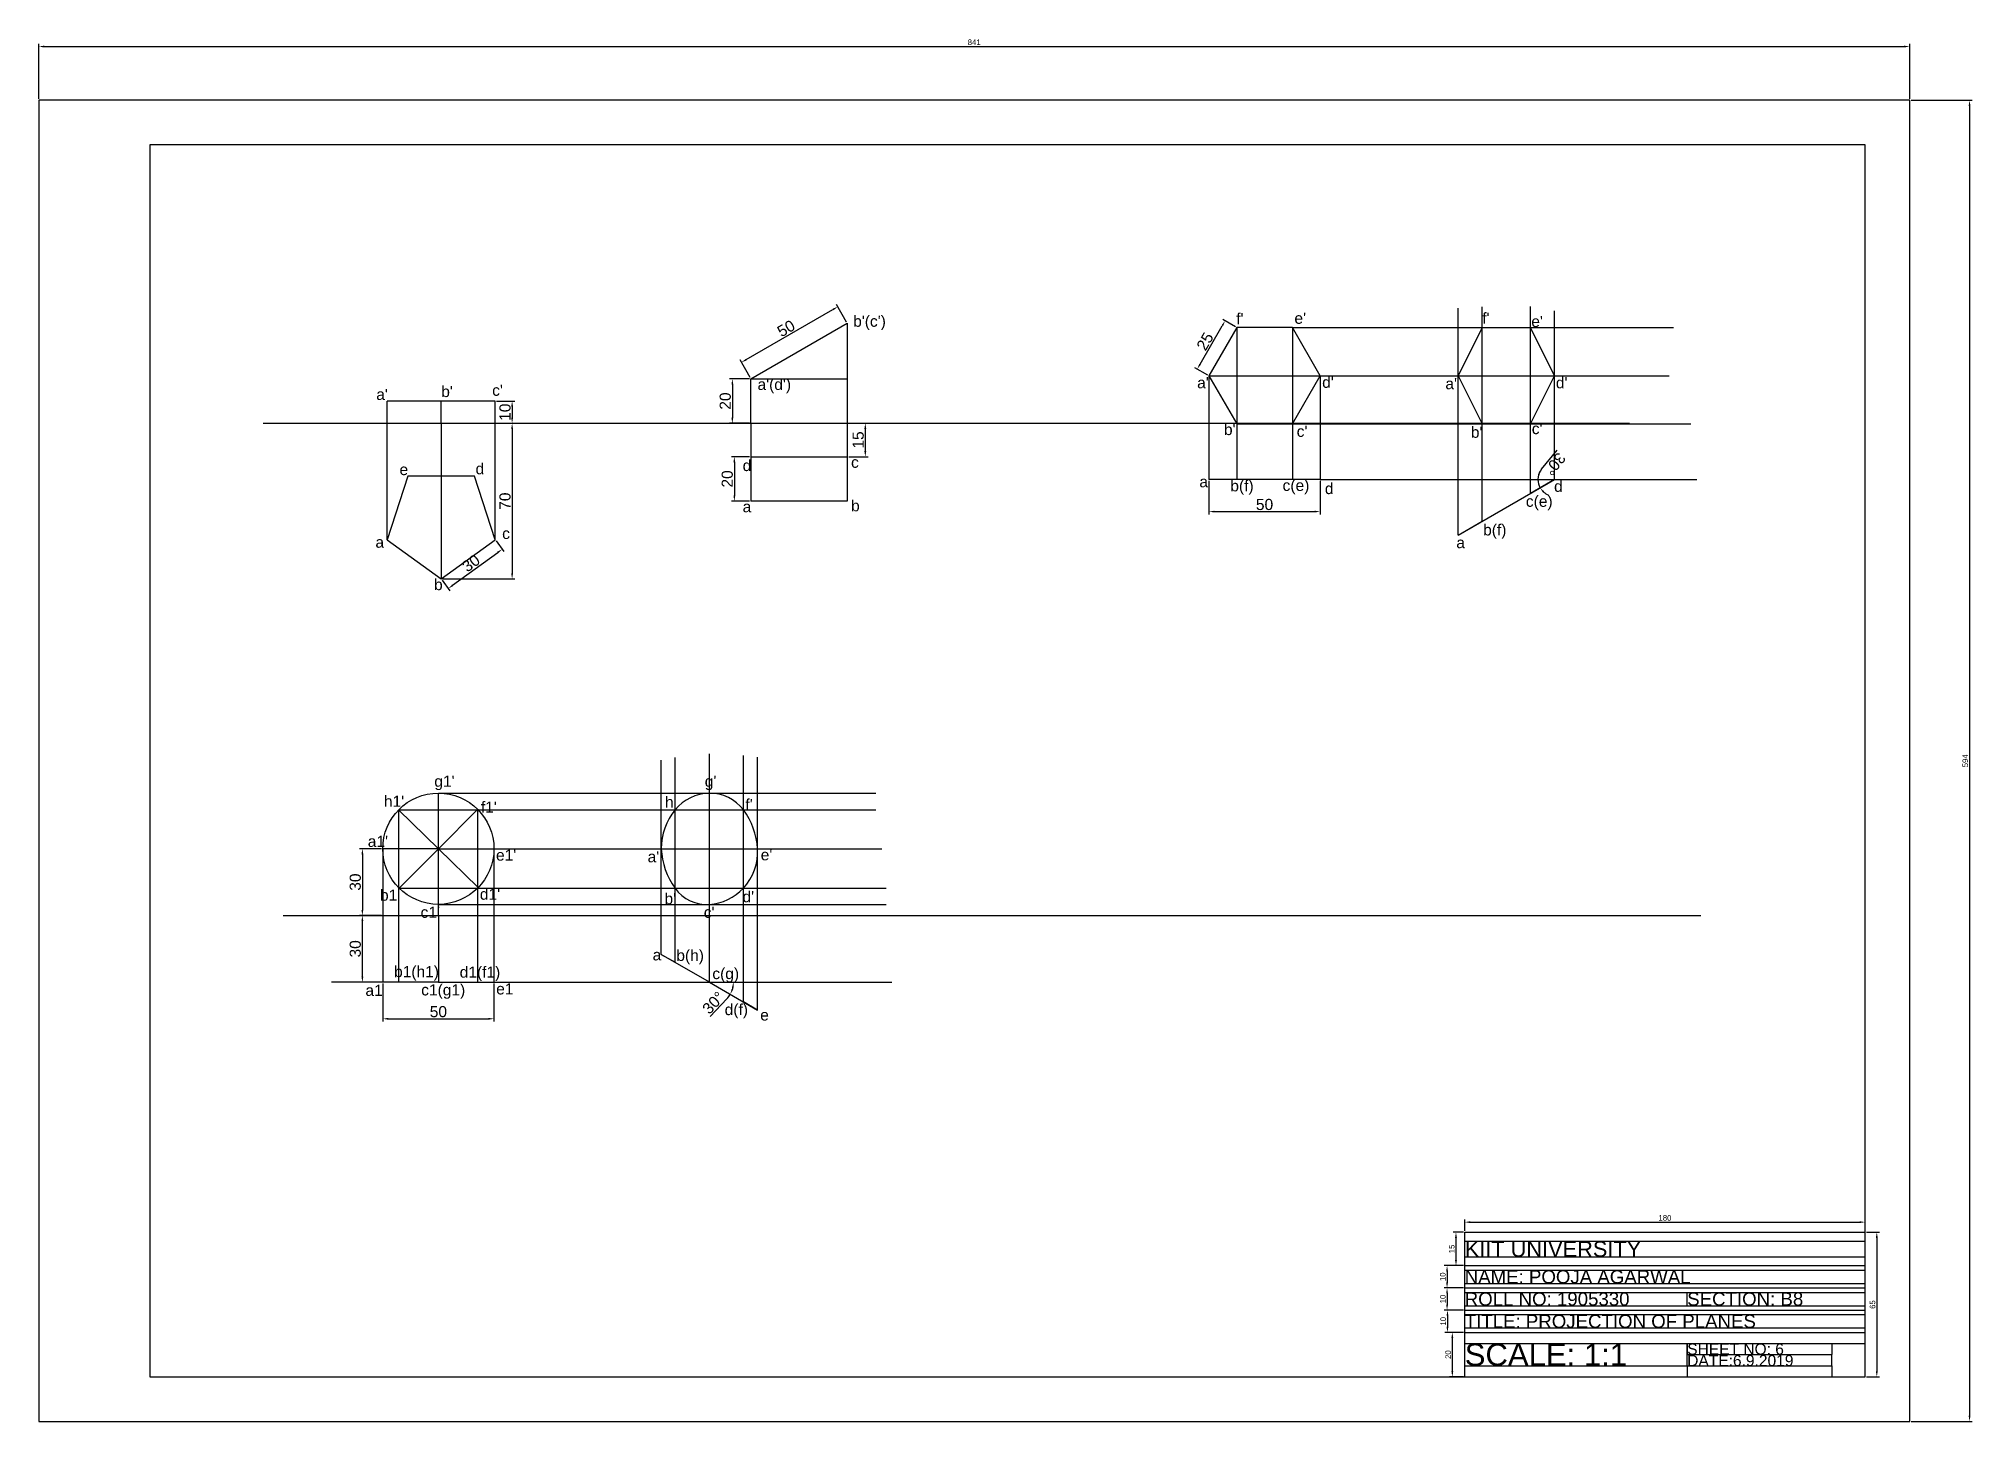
# Model space of a CAD drawing. Header units: millimetres. Extents: x 1574 to 2443, y 1387 to 2008.
import ezdxf

# ---------------------------------------------------------------- set-up
doc = ezdxf.new("R2010")
doc.units = ezdxf.units.MM
doc.styles.get("Standard").update_dxf_attribs({"font": 'arial.ttf', "height": 5})
doc.dimstyles.new('ISO-25', dxfattribs={"dimtxt": 2.5, "dimasz": 2.5, "dimexe": 1.25, "dimexo": 0.625, "dimtad": 1, "dimtxsty": 'Standard', "dimcen": 2.5, "dimadec": 0, "dimazin": 0, "dimtfac": 1, "dimtmove": 0, "dimatfit": 3, "dimfxl": 1, "dimarcsym": 0})

# ---------------------------------------------------------------- blocks, each defined once
blk = doc.blocks.new('*D1')
at = {"color": 0, "lineweight": -2, "transparency": 16777216}
for p, q in [((1573.75, 1981.27), (1573.75, 2006.07)), ((1576.25, 2004.82), (2412.25, 2004.82)), ((2414.75, 1981.27), (2414.75, 2006.07))]:
    blk.add_line(p, q, dxfattribs=at)
at = {"color": 0, "transparency": 16777216}
for points in [[(1576.25, 2005.23), (1576.25, 2004.4), (1573.75, 2004.82)], [(2412.25, 2005.23), (2412.25, 2004.4), (2414.75, 2004.82)]]:
    blk.add_solid(points, dxfattribs=at)
at = {"layer": 'Defpoints', "color": 0, "transparency": 16777216}
for p in [(2414.75, 2004.82), (1573.75, 1980.65), (2414.75, 1980.65)]:
    blk.add_point(p, dxfattribs=at)
at = {"color": 0, "transparency": 16777216, "insert": (1994.25, 2006.72), "char_height": 2.5, "attachment_point": 5}
blk.add_mtext('841', dxfattribs=at)
blk = doc.blocks.new('*D2')
at = {"color": 0, "lineweight": -2, "transparency": 16777216}
for p, q in [((2415.37, 1980.65), (2442.9, 1980.65)), ((2441.65, 1978.15), (2441.65, 1389.15)), ((2415.37, 1386.65), (2442.9, 1386.65))]:
    blk.add_line(p, q, dxfattribs=at)
at = {"color": 0, "transparency": 16777216}
for points in [[(2441.24, 1978.15), (2442.07, 1978.15), (2441.65, 1980.65)], [(2441.24, 1389.15), (2442.07, 1389.15), (2441.65, 1386.65)]]:
    blk.add_solid(points, dxfattribs=at)
at = {"layer": 'Defpoints', "color": 0, "transparency": 16777216}
for p in [(2414.75, 1980.65), (2414.75, 1386.65), (2441.65, 1386.65)]:
    blk.add_point(p, dxfattribs=at)
at = {"color": 0, "transparency": 16777216, "insert": (2439.75, 1683.65), "char_height": 2.5, "attachment_point": 5, "rotation": 90}
blk.add_mtext('594', dxfattribs=at)
blk = doc.blocks.new('*D3')
at = {"color": 0, "lineweight": -2, "transparency": 16777216}
for p, q in [((2214.75, 1472.27), (2214.75, 1477.46)), ((2217.25, 1476.21), (2392.25, 1476.21)), ((2394.75, 1472.27), (2394.75, 1477.46))]:
    blk.add_line(p, q, dxfattribs=at)
at = {"color": 0, "transparency": 16777216}
for points in [[(2217.25, 1476.62), (2217.25, 1475.79), (2214.75, 1476.21)], [(2392.25, 1476.62), (2392.25, 1475.79), (2394.75, 1476.21)]]:
    blk.add_solid(points, dxfattribs=at)
at = {"layer": 'Defpoints', "color": 0, "transparency": 16777216}
for p in [(2214.75, 1471.65), (2394.75, 1476.21), (2394.75, 1471.65)]:
    blk.add_point(p, dxfattribs=at)
at = {"color": 0, "transparency": 16777216, "insert": (2304.75, 1478.11), "char_height": 2.5, "attachment_point": 5}
blk.add_mtext('180', dxfattribs=at)
blk = doc.blocks.new('*D4')
at = {"color": 0, "lineweight": -2, "transparency": 16777216}
for p, q in [((2395.37, 1471.65), (2401.22, 1471.65)), ((2399.97, 1469.15), (2399.97, 1409.15)), ((2395.37, 1406.65), (2401.22, 1406.65))]:
    blk.add_line(p, q, dxfattribs=at)
at = {"color": 0, "transparency": 16777216}
for points in [[(2399.55, 1469.15), (2400.39, 1469.15), (2399.97, 1471.65)], [(2399.55, 1409.15), (2400.39, 1409.15), (2399.97, 1406.65)]]:
    blk.add_solid(points, dxfattribs=at)
at = {"layer": 'Defpoints', "color": 0, "transparency": 16777216}
for p in [(2394.75, 1471.65), (2394.75, 1406.65), (2399.97, 1406.65)]:
    blk.add_point(p, dxfattribs=at)
at = {"color": 0, "transparency": 16777216, "insert": (2398.07, 1439.15), "char_height": 2.5, "attachment_point": 5, "rotation": 90}
blk.add_mtext('65', dxfattribs=at)
blk = doc.blocks.new('*D5')
at = {"color": 0, "lineweight": -2, "transparency": 16777216}
for p, q in [((2214.12, 1471.65), (2209.56, 1471.65)), ((2210.81, 1469.15), (2210.81, 1459.15)), ((2214.12, 1456.65), (2209.56, 1456.65))]:
    blk.add_line(p, q, dxfattribs=at)
at = {"color": 0, "transparency": 16777216}
for points in [[(2210.39, 1469.15), (2211.23, 1469.15), (2210.81, 1471.65)], [(2210.39, 1459.15), (2211.23, 1459.15), (2210.81, 1456.65)]]:
    blk.add_solid(points, dxfattribs=at)
at = {"layer": 'Defpoints', "color": 0, "transparency": 16777216}
for p in [(2214.75, 1471.65), (2210.81, 1456.65), (2214.75, 1456.65)]:
    blk.add_point(p, dxfattribs=at)
at = {"color": 0, "transparency": 16777216, "insert": (2208.91, 1464.15), "char_height": 2.5, "attachment_point": 5, "rotation": 90}
blk.add_mtext('15', dxfattribs=at)
blk = doc.blocks.new('*D6')
at = {"color": 0, "lineweight": -2, "transparency": 16777216}
for p, q in [((2214.12, 1456.65), (2205.55, 1456.65)), ((2206.8, 1454.15), (2206.8, 1449.15)), ((2214.12, 1446.65), (2205.55, 1446.65))]:
    blk.add_line(p, q, dxfattribs=at)
at = {"color": 0, "transparency": 16777216}
for points in [[(2206.39, 1454.15), (2207.22, 1454.15), (2206.8, 1456.65)], [(2206.39, 1449.15), (2207.22, 1449.15), (2206.8, 1446.65)]]:
    blk.add_solid(points, dxfattribs=at)
at = {"layer": 'Defpoints', "color": 0, "transparency": 16777216}
for p in [(2214.75, 1456.65), (2206.8, 1446.65), (2214.75, 1446.65)]:
    blk.add_point(p, dxfattribs=at)
at = {"color": 0, "transparency": 16777216, "insert": (2204.9, 1451.65), "char_height": 2.5, "attachment_point": 5, "rotation": 90}
blk.add_mtext('10', dxfattribs=at)
blk = doc.blocks.new('*D7')
at = {"color": 0, "lineweight": -2, "transparency": 16777216}
for p, q in [((2214.12, 1446.65), (2205.55, 1446.65)), ((2206.8, 1444.15), (2206.8, 1439.15)), ((2214.12, 1436.65), (2205.55, 1436.65))]:
    blk.add_line(p, q, dxfattribs=at)
at = {"color": 0, "transparency": 16777216}
for points in [[(2206.39, 1444.15), (2207.22, 1444.15), (2206.8, 1446.65)], [(2206.39, 1439.15), (2207.22, 1439.15), (2206.8, 1436.65)]]:
    blk.add_solid(points, dxfattribs=at)
at = {"layer": 'Defpoints', "color": 0, "transparency": 16777216}
for p in [(2214.75, 1446.65), (2206.8, 1436.65), (2214.75, 1436.65)]:
    blk.add_point(p, dxfattribs=at)
at = {"color": 0, "transparency": 16777216, "insert": (2204.9, 1441.65), "char_height": 2.5, "attachment_point": 5, "rotation": 90}
blk.add_mtext('10', dxfattribs=at)
blk = doc.blocks.new('*D8')
at = {"color": 0, "lineweight": -2, "transparency": 16777216}
for p, q in [((2214.12, 1436.65), (2205.73, 1436.65)), ((2206.98, 1434.15), (2206.98, 1429.15)), ((2214.12, 1426.65), (2205.73, 1426.65))]:
    blk.add_line(p, q, dxfattribs=at)
at = {"color": 0, "transparency": 16777216}
for points in [[(2206.57, 1434.15), (2207.4, 1434.15), (2206.98, 1436.65)], [(2206.57, 1429.15), (2207.4, 1429.15), (2206.98, 1426.65)]]:
    blk.add_solid(points, dxfattribs=at)
at = {"layer": 'Defpoints', "color": 0, "transparency": 16777216}
for p in [(2214.75, 1436.65), (2206.98, 1426.65), (2214.75, 1426.65)]:
    blk.add_point(p, dxfattribs=at)
at = {"color": 0, "transparency": 16777216, "insert": (2205.08, 1431.65), "char_height": 2.5, "attachment_point": 5, "rotation": 90}
blk.add_mtext('10', dxfattribs=at)
blk = doc.blocks.new('*D9')
at = {"color": 0, "lineweight": -2, "transparency": 16777216}
for p, q in [((2214.12, 1426.65), (2207.92, 1426.65)), ((2209.17, 1424.15), (2209.17, 1409.15)), ((2214.12, 1406.65), (2207.92, 1406.65))]:
    blk.add_line(p, q, dxfattribs=at)
at = {"color": 0, "transparency": 16777216}
for points in [[(2208.75, 1424.15), (2209.59, 1424.15), (2209.17, 1426.65)], [(2208.75, 1409.15), (2209.59, 1409.15), (2209.17, 1406.65)]]:
    blk.add_solid(points, dxfattribs=at)
at = {"layer": 'Defpoints', "color": 0, "transparency": 16777216}
for p in [(2214.75, 1426.65), (2209.17, 1406.65), (2214.75, 1406.65)]:
    blk.add_point(p, dxfattribs=at)
at = {"color": 0, "transparency": 16777216, "insert": (2207.27, 1416.65), "char_height": 2.5, "attachment_point": 5, "rotation": 90}
blk.add_mtext('20', dxfattribs=at)
blk = doc.blocks.new('*D10')
at = {"color": 0, "lineweight": -2, "transparency": 16777216}
for p, q in [((1779.33, 1782.53), (1782.82, 1777.73)), ((1759.83, 1762.58), (1780.06, 1777.27)), ((1755.06, 1764.89), (1758.55, 1760.1))]:
    blk.add_line(p, q, dxfattribs=at)
at = {"color": 0, "transparency": 16777216}
for points in [[(1779.81, 1777.61), (1780.3, 1776.93), (1782.08, 1778.74)], [(1759.59, 1762.91), (1760.08, 1762.24), (1757.81, 1761.11)]]:
    blk.add_solid(points, dxfattribs=at)
at = {"layer": 'Defpoints', "color": 0, "transparency": 16777216}
for p in [(1778.96, 1783.03), (1782.08, 1778.74), (1754.69, 1765.4)]:
    blk.add_point(p, dxfattribs=at)
at = {"color": 0, "transparency": 16777216, "insert": (1768.08, 1772.5), "char_height": 5, "attachment_point": 5, "rotation": 36}
blk.add_mtext('30', dxfattribs=at)
blk = doc.blocks.new('*D11')
at = {"color": 0, "lineweight": -2, "transparency": 16777216}
for p, q in [((1779.59, 1845.4), (1787.81, 1845.4)), ((1786.56, 1842.9), (1786.56, 1837.9)), ((1779.59, 1835.4), (1787.81, 1835.4))]:
    blk.add_line(p, q, dxfattribs=at)
at = {"color": 0, "transparency": 16777216}
for points in [[(1786.14, 1842.9), (1786.98, 1842.9), (1786.56, 1845.4)], [(1786.14, 1837.9), (1786.98, 1837.9), (1786.56, 1835.4)]]:
    blk.add_solid(points, dxfattribs=at)
at = {"layer": 'Defpoints', "color": 0, "transparency": 16777216}
for p in [(1778.96, 1845.4), (1778.96, 1835.4), (1786.56, 1835.4)]:
    blk.add_point(p, dxfattribs=at)
at = {"color": 0, "transparency": 16777216, "insert": (1783.38, 1840.4), "char_height": 5, "attachment_point": 5, "rotation": 90}
blk.add_mtext('10', dxfattribs=at)
blk = doc.blocks.new('*D12')
at = {"color": 0, "lineweight": -2, "transparency": 16777216}
for p, q in [((1755.32, 1835.4), (1787.81, 1835.4)), ((1786.56, 1832.9), (1786.56, 1767.9)), ((1755.32, 1765.4), (1787.81, 1765.4))]:
    blk.add_line(p, q, dxfattribs=at)
at = {"color": 0, "transparency": 16777216}
for points in [[(1786.14, 1832.9), (1786.98, 1832.9), (1786.56, 1835.4)], [(1786.14, 1767.9), (1786.98, 1767.9), (1786.56, 1765.4)]]:
    blk.add_solid(points, dxfattribs=at)
at = {"layer": 'Defpoints', "color": 0, "transparency": 16777216}
for p in [(1754.69, 1835.4), (1754.69, 1765.4), (1786.56, 1765.4)]:
    blk.add_point(p, dxfattribs=at)
at = {"color": 0, "transparency": 16777216, "insert": (1783.38, 1800.4), "char_height": 5, "attachment_point": 5, "rotation": 90}
blk.add_mtext('70', dxfattribs=at)
blk = doc.blocks.new('*D13')
at = {"color": 0, "lineweight": -2, "transparency": 16777216}
for p, q in [((1891.8, 1864.06), (1930.77, 1886.56)), ((1936.9, 1880.94), (1932.31, 1888.89)), ((1893.6, 1855.94), (1889.01, 1863.89))]:
    blk.add_line(p, q, dxfattribs=at)
at = {"color": 0, "transparency": 16777216}
for points in [[(1930.56, 1886.92), (1930.98, 1886.2), (1932.94, 1887.81)], [(1891.59, 1864.42), (1892.01, 1863.7), (1889.64, 1862.81)]]:
    blk.add_solid(points, dxfattribs=at)
at = {"layer": 'Defpoints', "color": 0, "transparency": 16777216}
for p in [(1932.94, 1887.81), (1937.22, 1880.4), (1893.92, 1855.4)]:
    blk.add_point(p, dxfattribs=at)
at = {"color": 0, "transparency": 16777216, "insert": (1909.7, 1878.06), "char_height": 5, "attachment_point": 5, "rotation": 30}
blk.add_mtext('50', dxfattribs=at)
blk = doc.blocks.new('*D14')
at = {"color": 0, "lineweight": -2, "transparency": 16777216}
for p, q in [((1893.29, 1820.4), (1885.2, 1820.4)), ((1886.45, 1817.9), (1886.45, 1802.9)), ((1893.29, 1800.4), (1885.2, 1800.4))]:
    blk.add_line(p, q, dxfattribs=at)
at = {"color": 0, "transparency": 16777216}
for points in [[(1886.03, 1817.9), (1886.86, 1817.9), (1886.45, 1820.4)], [(1886.03, 1802.9), (1886.86, 1802.9), (1886.45, 1800.4)]]:
    blk.add_solid(points, dxfattribs=at)
at = {"layer": 'Defpoints', "color": 0, "transparency": 16777216}
for p in [(1893.92, 1820.4), (1886.45, 1800.4), (1893.92, 1800.4)]:
    blk.add_point(p, dxfattribs=at)
at = {"color": 0, "transparency": 16777216, "insert": (1883.27, 1810.4), "char_height": 5, "attachment_point": 5, "rotation": 90}
blk.add_mtext('20', dxfattribs=at)
blk = doc.blocks.new('*D15')
at = {"color": 0, "lineweight": -2, "transparency": 16777216}
for p, q in [((1937.84, 1835.4), (1946.56, 1835.4)), ((1945.31, 1832.9), (1945.31, 1822.9)), ((1937.84, 1820.4), (1946.56, 1820.4))]:
    blk.add_line(p, q, dxfattribs=at)
at = {"color": 0, "transparency": 16777216}
for points in [[(1944.89, 1832.9), (1945.73, 1832.9), (1945.31, 1835.4)], [(1944.89, 1822.9), (1945.73, 1822.9), (1945.31, 1820.4)]]:
    blk.add_solid(points, dxfattribs=at)
at = {"layer": 'Defpoints', "color": 0, "transparency": 16777216}
for p in [(1937.22, 1835.4), (1937.22, 1820.4), (1945.31, 1820.4)]:
    blk.add_point(p, dxfattribs=at)
at = {"color": 0, "transparency": 16777216, "insert": (1942.13, 1827.9), "char_height": 5, "attachment_point": 5, "rotation": 90}
blk.add_mtext('15', dxfattribs=at)
blk = doc.blocks.new('*D16')
at = {"color": 0, "lineweight": -2, "transparency": 16777216}
for p, q in [((1893.29, 1855.4), (1884.3, 1855.4)), ((1885.55, 1852.9), (1885.55, 1837.9)), ((1893.29, 1835.4), (1884.3, 1835.4))]:
    blk.add_line(p, q, dxfattribs=at)
at = {"color": 0, "transparency": 16777216}
for points in [[(1885.13, 1852.9), (1885.97, 1852.9), (1885.55, 1855.4)], [(1885.13, 1837.9), (1885.97, 1837.9), (1885.55, 1835.4)]]:
    blk.add_solid(points, dxfattribs=at)
at = {"layer": 'Defpoints', "color": 0, "transparency": 16777216}
for p in [(1893.92, 1855.4), (1885.55, 1835.4), (1893.92, 1835.4)]:
    blk.add_point(p, dxfattribs=at)
at = {"color": 0, "transparency": 16777216, "insert": (1882.37, 1845.4), "char_height": 5, "attachment_point": 5, "rotation": 90}
blk.add_mtext('20', dxfattribs=at)
blk = doc.blocks.new('*D17')
at = {"color": 0, "lineweight": -2, "transparency": 16777216}
for p, q in [((2099.76, 1809.49), (2099.76, 1794.45)), ((2149.76, 1809.49), (2149.76, 1794.45)), ((2102.26, 1795.7), (2147.26, 1795.7))]:
    blk.add_line(p, q, dxfattribs=at)
at = {"color": 0, "transparency": 16777216}
for points in [[(2102.26, 1796.12), (2102.26, 1795.29), (2099.76, 1795.7)], [(2147.26, 1796.12), (2147.26, 1795.29), (2149.76, 1795.7)]]:
    blk.add_solid(points, dxfattribs=at)
at = {"layer": 'Defpoints', "color": 0, "transparency": 16777216}
for p in [(2099.76, 1810.11), (2149.76, 1810.11), (2149.76, 1795.7)]:
    blk.add_point(p, dxfattribs=at)
at = {"color": 0, "transparency": 16777216, "insert": (2124.76, 1798.88), "char_height": 5, "attachment_point": 5}
blk.add_mtext('50', dxfattribs=at)
blk = doc.blocks.new('*D18')
at = {"color": 0, "lineweight": -2, "transparency": 16777216}
for p, q in [((2095.77, 1861.96), (2105.77, 1879.28)), ((2111.72, 1878.73), (2105.94, 1882.07)), ((2099.22, 1857.08), (2093.44, 1860.42))]:
    blk.add_line(p, q, dxfattribs=at)
at = {"color": 0, "transparency": 16777216}
for points in [[(2105.41, 1879.49), (2106.13, 1879.07), (2107.02, 1881.44)], [(2095.41, 1862.16), (2096.13, 1861.75), (2094.52, 1859.79)]]:
    blk.add_solid(points, dxfattribs=at)
at = {"layer": 'Defpoints', "color": 0, "transparency": 16777216}
for p in [(2107.02, 1881.44), (2112.26, 1878.42), (2099.76, 1856.77)]:
    blk.add_point(p, dxfattribs=at)
at = {"color": 0, "transparency": 16777216, "insert": (2098.02, 1872.21), "char_height": 5, "attachment_point": 5, "rotation": 60}
blk.add_mtext('25', dxfattribs=at)
blk = doc.blocks.new('*D19')
at = {"color": 0, "lineweight": -2, "transparency": 16777216}
blk.add_line((2249.31, 1814.82), (2256.31, 1823.38), dxfattribs=at)
for start, end in [(140.70514, 180), (180, 210), (141.28689, 160.64345), (229.35655, 248.71311)]:
    blk.add_arc((2255.06, 1810.11), 7.44, start, end, dxfattribs=at)
at = {"color": 0, "transparency": 16777216}
for points in [[(2248.46, 1812.51), (2247.64, 1812.65), (2247.63, 1810.11)], [(2249.9, 1804.21), (2250.54, 1804.74), (2248.63, 1806.4)]]:
    blk.add_solid(points, dxfattribs=at)
at = {"layer": 'Defpoints', "color": 0, "transparency": 16777216}
for p in [(2149.76, 1810.11), (2255.06, 1810.11), (2319.13, 1810.11), (2244.24, 1803.86), (2248.08, 1807.57)]:
    blk.add_point(p, dxfattribs=at)
at = {"color": 0, "transparency": 16777216, "insert": (2255.27, 1817.09), "char_height": 5, "attachment_point": 5, "rotation": 230.70514}
blk.add_mtext('30°', dxfattribs=at)
blk = doc.blocks.new('*D20')
at = {"color": 0, "lineweight": -2, "transparency": 16777216}
for p, q in [((1727.78, 1644.1), (1718, 1644.1)), ((1719.25, 1641.6), (1719.25, 1616.6)), ((1727.78, 1614.1), (1718, 1614.1))]:
    blk.add_line(p, q, dxfattribs=at)
at = {"color": 0, "transparency": 16777216}
for points in [[(1718.83, 1641.6), (1719.67, 1641.6), (1719.25, 1644.1)], [(1718.83, 1616.6), (1719.67, 1616.6), (1719.25, 1614.1)]]:
    blk.add_solid(points, dxfattribs=at)
at = {"layer": 'Defpoints', "color": 0, "transparency": 16777216}
for p in [(1728.41, 1644.1), (1719.25, 1614.1), (1728.41, 1614.1)]:
    blk.add_point(p, dxfattribs=at)
at = {"color": 0, "transparency": 16777216, "insert": (1716.07, 1629.1), "char_height": 5, "attachment_point": 5, "rotation": 90}
blk.add_mtext('30', dxfattribs=at)
blk = doc.blocks.new('*D21')
at = {"color": 0, "lineweight": -2, "transparency": 16777216}
for p, q in [((1727.78, 1614.1), (1718, 1614.1)), ((1719.25, 1586.6), (1719.25, 1611.6)), ((1727.78, 1584.1), (1718, 1584.1))]:
    blk.add_line(p, q, dxfattribs=at)
at = {"color": 0, "transparency": 16777216}
for points in [[(1718.83, 1611.6), (1719.67, 1611.6), (1719.25, 1614.1)], [(1718.83, 1586.6), (1719.67, 1586.6), (1719.25, 1584.1)]]:
    blk.add_solid(points, dxfattribs=at)
at = {"layer": 'Defpoints', "color": 0, "transparency": 16777216}
for p in [(1719.25, 1614.1), (1728.41, 1614.1), (1728.41, 1584.1)]:
    blk.add_point(p, dxfattribs=at)
at = {"color": 0, "transparency": 16777216, "insert": (1716.07, 1599.1), "char_height": 5, "attachment_point": 5, "rotation": 90}
blk.add_mtext('30', dxfattribs=at)
blk = doc.blocks.new('*D22')
at = {"color": 0, "lineweight": -2, "transparency": 16777216}
for p, q in [((1728.41, 1583.48), (1728.41, 1566.4)), ((1778.41, 1583.48), (1778.41, 1566.4)), ((1730.91, 1567.65), (1775.91, 1567.65))]:
    blk.add_line(p, q, dxfattribs=at)
at = {"color": 0, "transparency": 16777216}
for points in [[(1730.91, 1568.07), (1730.91, 1567.23), (1728.41, 1567.65)], [(1775.91, 1568.07), (1775.91, 1567.23), (1778.41, 1567.65)]]:
    blk.add_solid(points, dxfattribs=at)
at = {"layer": 'Defpoints', "color": 0, "transparency": 16777216}
for p in [(1728.41, 1584.1), (1778.41, 1584.1), (1778.41, 1567.65)]:
    blk.add_point(p, dxfattribs=at)
at = {"color": 0, "transparency": 16777216, "insert": (1753.41, 1570.83), "char_height": 5, "attachment_point": 5}
blk.add_mtext('50', dxfattribs=at)
blk = doc.blocks.new('*D25')
at = {"color": 0, "lineweight": -2, "transparency": 16777216}
blk.add_line((1883.12, 1576.69), (1875.54, 1568.63), dxfattribs=at)
for start, end in [(316.73852, 330), (343.26148, 346.73852)]:
    blk.add_arc((1875.24, 1584.1), 10.83, start, end, dxfattribs=at)
at = {"color": 0, "transparency": 16777216}
for points in [[(1885.36, 1581.67), (1886.19, 1581.57), (1886.06, 1584.1)], [(1885.99, 1580.82), (1885.22, 1581.15), (1884.61, 1578.69)]]:
    blk.add_solid(points, dxfattribs=at)
at = {"layer": 'Defpoints', "color": 0, "transparency": 16777216}
for p in [(1753.41, 1584.1), (1875.24, 1584.1), (1885.9, 1582.22), (1957.3, 1584.1), (1896.89, 1571.6)]:
    blk.add_point(p, dxfattribs=at)
at = {"color": 0, "transparency": 16777216, "insert": (1877.02, 1574.84), "char_height": 5, "attachment_point": 5, "rotation": 46.73852}
blk.add_mtext('30°', dxfattribs=at)

msp = doc.modelspace()

# ---------------------------------------------------------------- linework, layer by layer
for p, q in [((2414.747, 1980.649), (1573.747, 1980.649)), ((1573.747, 1980.649), (1573.747, 1386.649)), ((2414.747, 1386.649), (2414.747, 1980.649)), ((2394.747, 1960.649), (1623.747, 1960.649)), ((1623.747, 1960.649), (1623.747, 1406.649)), ((2394.747, 1406.649), (2394.747, 1960.649)), ((2211.763, 1785.115), (2211.763, 1887.205)), ((2222.588, 1791.365), (2222.588, 1887.777)), ((2244.239, 1803.865), (2244.239, 1887.976)), ((1893.915, 1855.4), (1937.217, 1880.4)), ((1937.217, 1880.4), (1937.217, 1835.4)), ((2112.259, 1878.416), (2112.259, 1810.115)), ((2137.259, 1878.416), (2308.627, 1878.416)), ((2137.259, 1878.416), (2137.259, 1810.115)), ((2222.588, 1878.416), (2211.763, 1856.765)), ((2222.943, 1878.416), (2244.239, 1878.416)), ((2255.064, 1856.765), (2244.239, 1878.416)), ((2255.064, 1810.115), (2255.064, 1886.01)), ((1893.915, 1835.4), (1893.915, 1855.4)), ((1893.915, 1855.4), (1937.217, 1855.4)), ((2099.759, 1856.765), (2099.759, 1825.115)), ((2099.759, 1856.765), (2306.681, 1856.765)), ((2149.759, 1856.765), (2149.759, 1825.115)), ((2211.763, 1856.765), (2222.588, 1835.115)), ((2244.239, 1835.115), (2255.064, 1856.765)), ((1730.422, 1835.4), (1730.422, 1845.4)), ((1778.963, 1845.4), (1730.422, 1845.4)), ((1754.693, 1835.4), (1754.693, 1845.4)), ((1778.963, 1835.4), (1778.963, 1845.4)), ((1674.609, 1835.4), (2288.83, 1835.4)), ((1730.422, 1783.033), (1730.422, 1835.4)), ((1754.693, 1835.4), (1754.693, 1765.4)), ((1778.963, 1783.033), (1778.963, 1835.4)), ((1893.915, 1835.4), (1893.915, 1820.4)), ((1937.217, 1835.4), (1937.217, 1820.4)), ((2137.259, 1835.115), (2316.409, 1835.115)), ((2222.588, 1835.115), (2244.239, 1835.115)), ((1893.915, 1820.4), (1893.915, 1800.4)), ((1893.915, 1820.4), (1937.217, 1820.4)), ((1937.217, 1820.4), (1937.217, 1800.4)), ((2099.759, 1825.115), (2099.759, 1810.115)), ((2149.759, 1825.115), (2149.759, 1810.115)), ((2149.759, 1810.115), (2099.759, 1810.115)), ((2149.759, 1810.115), (2319.133, 1810.115)), ((2211.763, 1785.115), (2255.064, 1810.115)), ((2255.064, 1810.115), (2244.239, 1803.865)), ((1937.217, 1800.4), (1893.915, 1800.4)), ((2211.763, 1785.115), (2222.588, 1791.365)), ((1875.236, 1584.104), (1875.236, 1686.861)), ((1853.585, 1596.604), (1853.585, 1684.004)), ((1859.781, 1593.075), (1859.781, 1685.103)), ((1890.504, 1575.289), (1890.504, 1685.982)), ((1896.887, 1571.604), (1896.887, 1685.323)), ((1753.409, 1644.104), (1753.409, 1669.104)), ((1753.409, 1669.104), (1950.038, 1669.104)), ((1753.409, 1644.104), (1735.537, 1661.586)), ((1735.537, 1661.586), (1735.537, 1584.104)), ((1735.537, 1661.586), (1950.038, 1661.586)), ((1753.409, 1644.104), (1771.043, 1661.825)), ((1771.043, 1661.825), (1771.043, 1584.104)), ((1753.409, 1644.104), (1728.409, 1644.104)), ((1728.409, 1644.104), (1728.409, 1584.104)), ((1753.409, 1644.104), (1735.774, 1626.384)), ((1753.409, 1614.104), (1753.409, 1644.104)), ((1753.409, 1644.104), (1778.409, 1644.104)), ((1753.409, 1644.104), (1771.28, 1626.622)), ((1778.409, 1644.104), (1952.678, 1644.104)), ((1778.409, 1644.104), (1778.409, 1584.104)), ((1735.774, 1626.384), (1954.658, 1626.384)), ((1753.409, 1619.104), (1954.658, 1619.104)), ((1683.59, 1614.104), (2320.898, 1614.104)), ((1753.409, 1614.104), (1753.409, 1584.104)), ((1875.236, 1584.104), (1853.585, 1596.604)), ((1853.585, 1596.604), (1859.781, 1593.075)), ((1753.409, 1584.104), (1705.391, 1584.104)), ((1753.409, 1584.104), (1957.298, 1584.104)), ((1875.236, 1584.104), (1896.887, 1571.604)), ((1896.887, 1571.604), (1890.504, 1575.289)), ((2214.747, 1471.649), (2394.747, 1471.649)), ((2214.747, 1406.649), (2214.747, 1471.649)), ((2214.747, 1467.649), (2394.747, 1467.649)), ((2214.747, 1460.649), (2394.747, 1460.649)), ((2214.747, 1456.649), (2394.747, 1456.649)), ((2214.747, 1456.649), (2394.747, 1456.649)), ((2214.747, 1454.649), (2394.747, 1454.649)), ((2214.747, 1448.649), (2394.747, 1448.649)), ((2214.747, 1446.649), (2394.747, 1446.649)), ((2214.747, 1444.649), (2394.747, 1444.649)), ((2314.747, 1438.649), (2314.747, 1444.649)), ((2214.747, 1438.649), (2394.747, 1438.649)), ((2214.747, 1436.649), (2394.747, 1436.649)), ((2214.747, 1434.649), (2394.747, 1434.649)), ((2214.747, 1428.649), (2394.747, 1428.649)), ((2214.747, 1426.649), (2394.747, 1426.649)), ((2214.747, 1421.649), (2394.747, 1421.649)), ((2314.747, 1416.649), (2314.747, 1421.649)), ((2314.747, 1421.649), (2314.747, 1416.649)), ((2379.747, 1421.649), (2379.747, 1416.649)), ((2214.747, 1411.649), (2379.747, 1411.649)), ((2314.747, 1416.649), (2379.747, 1416.649)), ((2314.747, 1411.649), (2314.747, 1416.649)), ((2314.747, 1411.649), (2379.747, 1411.649)), ((2314.747, 1411.649), (2314.747, 1406.649)), ((2379.747, 1411.649), (2379.747, 1416.649)), ((2379.747, 1411.649), (2379.747, 1406.649)), ((1623.747, 1406.649), (2394.747, 1406.649)), ((1573.747, 1386.649), (2414.747, 1386.649))]:
    msp.add_line(p, q)
for points in [[(2112.259, 1835.115), (2137.259, 1835.115), (2149.759, 1856.765), (2137.259, 1878.416), (2112.259, 1878.416), (2099.759, 1856.765)], [(1754.693, 1765.4), (1778.963, 1783.033), (1769.693, 1811.565), (1739.693, 1811.565), (1730.422, 1783.033)]]:
    msp.add_lwpolyline(points, close=True)
msp.add_circle((1753.409, 1644.104), 25)
for centre, radius, start, end in [((1875.558, 1648.797), 20.31, 90.909066, 140.971681), ((1875.532, 1650.443), 18.664, 36.659215, 90.909066), ((1881.348, 1644.104), 27.762, 140.971681, 180), ((1864.378, 1642.142), 32.567, 3.454758, 36.659215), ((1887.108, 1645.881), 33.57, 183.03427, 215.507351), ((1873.085, 1642.667), 23.845, 316.929296, 3.454758), ((1874.002, 1636.53), 17.469, 215.507351, 274.051676), ((1873.601, 1642.185), 23.138, 274.051676, 316.929296)]:
    msp.add_arc(centre, radius, start, end)

# ---------------------------------------------------------------- texts
at = {"attachment_point": 1}
for s, insert, char_height, width in [("b'(c')", (1939.854, 1883.817), 5, 15.37067), ("f'", (2112.035, 1884.948), 5, 4.7008), ("e'", (2138.196, 1885.152), 5, 6.33586), ("f'", (2222.606, 1885.152), 5, 4.7008), ("e'", (2244.679, 1883.723), 5, 6.33586), ("b'", (1754.693, 1852.202), 5, 4.36414), ("c'", (1777.596, 1852.762), 5, 8.96465), ("a'(d')", (1896.855, 1855.4), 5, 15.1761), ("a'", (2094.458, 1856.153), 5, 8.78844), ("d'", (2150.663, 1856.357), 5, 6.13147), ("a'", (2206.051, 1855.744), 5, 8.78845), ("d'", (2255.716, 1856.153), 5, 6.13147), ("a'", (1725.489, 1850.896), 5, 4.93318), ("b'", (2106.517, 1835.117), 5, 8.99283), ("c'", (2139.218, 1834.301), 5, 8.37968), ("b'", (2217.496, 1833.892), 5, 8.99283), ("c'", (2244.884, 1835.526), 5, 8.37968), ('d', (1770.126, 1817.491), 5, 9.77155), ('d', (1890.195, 1818.926), 5, 13.12258), ('c', (1938.903, 1820.4), 5, 6.394), ('e', (1735.948, 1817.118), 5, 3.74493), ('a', (2095.48, 1811.632), 5, 6.74462), ('b(f)', (2109.378, 1809.794), 5, 4.08765), ('c(e)', (2132.882, 1809.998), 5, 11.6498), ('d', (2151.89, 1808.568), 5, 6.13148), ('d', (2254.898, 1809.59), 5, 6.13148), ('a', (1890.178, 1800.4), 5, 8.12243), ('b', (1938.903, 1800.858), 5, 9.88631), ('c(e)', (2242.227, 1802.85), 5, 11.6498), ('a', (1725.116, 1784.46), 5, 5), ('c', (1782.078, 1788.379), 5, 7.59745), ('a', (2210.956, 1784.266), 5, 6.74462), ('b(f)', (2223.015, 1789.984), 5, 4.08765), ('b', (1751.449, 1765.4), 5, 7.77548), ("g1'", (1751.592, 1676.969), 5, 4.40014), ("g'", (1873.147, 1676.969), 5, 4.40014), ("h1'", (1728.932, 1667.956), 5, 6.38019), ("f1'", (1772.493, 1665.318), 5, 7.48022), ("h'", (1855.263, 1667.61), 5, 6.38019), ("f'", (1891.418, 1666.502), 5, 7.48022), ("a1'", (1721.671, 1649.929), 5, 3.30009), ("e1'", (1779.313, 1643.774), 5, 7.26021), ("a'", (1847.472, 1643.007), 5, 3.30009), ("e'", (1898.295, 1643.894), 5, 7.26021), ("b1'", (1727.172, 1625.747), 5, 8.36025), ("d1'", (1772.053, 1626.187), 5, 6.38019), ("c1'", (1745.432, 1618.053), 5, 5.72017), ("b'", (1855.041, 1624.168), 5, 8.36025), ("c'", (1872.707, 1618.053), 5, 5.72017), ("d'", (1890.088, 1625.054), 5, 6.38019), ('b1(h1)', (1733.486, 1591.365), 5, 4.43629), ('d1(f1)', (1762.988, 1591.143), 5, 7.76351), ('a', (1849.717, 1598.901), 5, 5.76719), ('b(h)', (1860.364, 1598.679), 5, 4.43629), ('c(g)', (1876.557, 1590.478), 5, 6.43262), ('a1', (1720.621, 1582.942), 5, 5.76719), ('c1(g1)', (1745.686, 1583.164), 5, 6.43262), ('e1', (1779.402, 1583.607), 5, 5.989), ('d(f)', (1882.102, 1574.298), 5, 7.76351), ('e', (1898.073, 1571.86), 5, 5.989), ('NAME: POOJA AGARWAL', (2214.747, 1454.649), 6, 179.11214), ('ROLL NO: 1905330', (2214.747, 1444.649), 6, 100), ('SECTION: B8', (2314.747, 1444.649), 6, 80), ('TITLE: PROJECTION OF PLANES', (2214.747, 1434.649), 6, 180), ('SCALE: 1:1', (2214.747, 1421.649), 10, 100), ('SHEET NO: 6', (2314.747, 1421.649), 5, 65), ('DATE:6.9.2019', (2314.747, 1416.475), 5, 65)]:
    msp.add_mtext(s, dxfattribs=dict(at, insert=insert, char_height=char_height, width=width))
at = {"insert": (2214.747, 1467.649), "char_height": 7, "attachment_point": 1}
msp.add_mtext_dynamic_manual_height_columns('KIIT UNIVERSITY', width=90, gutter_width=35, heights=[0], dxfattribs=at)

# ---------------------------------------------------------------- dimensions: what is measured, and where the dimension line sits
for base, p1, p2, picture, middle in [((2414.747, 2004.816), (1573.747, 1980.649), (2414.747, 1980.649), '*D1', (1994.247, 2006.717)), ((2149.759, 1795.702), (2099.759, 1810.115), (2149.759, 1810.115), '*D17', (2124.759, 1798.88)), ((1778.409, 1567.649), (1728.409, 1584.104), (1778.409, 1584.104), '*D22', (1753.409, 1570.827)), ((2394.747, 1476.208), (2214.747, 1471.649), (2394.747, 1471.649), '*D3', (2304.747, 1478.109))]:
    dim = msp.add_linear_dim(base=base, p1=p1, p2=p2, dimstyle='ISO-25')
    dim.commit()
    dim.dimension.update_dxf_attribs({"geometry": picture, "text_midpoint": middle})
for base, p1, p2, picture, middle in [((2441.654, 1386.649), (2414.747, 1980.649), (2414.747, 1386.649), '*D2', (2439.753, 1683.649)), ((1885.549, 1835.4), (1893.915, 1855.4), (1893.915, 1835.4), '*D16', (1882.371, 1845.4)), ((1786.561, 1835.4), (1778.963, 1845.4), (1778.963, 1835.4), '*D11', (1783.383, 1840.4)), ((1786.561, 1765.4), (1754.693, 1835.4), (1754.693, 1765.4), '*D12', (1783.383, 1800.4)), ((1945.309, 1820.4), (1937.217, 1835.4), (1937.217, 1820.4), '*D15', (1942.132, 1827.9)), ((1886.445, 1800.4), (1893.915, 1820.4), (1893.915, 1800.4), '*D14', (1883.268, 1810.4)), ((1719.251, 1614.104), (1728.409, 1644.104), (1728.409, 1614.104), '*D20', (1716.072, 1629.104)), ((1719.251, 1614.104), (1728.409, 1584.104), (1728.409, 1614.104), '*D21', (1716.072, 1599.104)), ((2210.811, 1456.649), (2214.747, 1471.649), (2214.747, 1456.649), '*D5', (2208.91, 1464.149)), ((2399.97, 1406.649), (2394.747, 1471.649), (2394.747, 1406.649), '*D4', (2398.068, 1439.149)), ((2206.802, 1446.649), (2214.747, 1456.649), (2214.747, 1446.649), '*D6', (2204.901, 1451.649)), ((2206.802, 1436.649), (2214.747, 1446.649), (2214.747, 1436.649), '*D7', (2204.901, 1441.649)), ((2206.984, 1426.649), (2214.747, 1436.649), (2214.747, 1426.649), '*D8', (2205.083, 1431.649)), ((2209.171, 1406.649), (2214.747, 1426.649), (2214.747, 1406.649), '*D9', (2207.27, 1416.649))]:
    dim = msp.add_linear_dim(base=base, p1=p1, p2=p2, angle=90, dimstyle='ISO-25')
    dim.commit()
    dim.dimension.update_dxf_attribs({"geometry": picture, "text_midpoint": middle})
for p1, p2, distance, picture, middle in [((1893.915, 1855.4), (1937.217, 1880.4), 8.558, '*D13', (1909.698, 1878.063)), ((2099.759, 1856.765), (2112.259, 1878.416), 6.052, '*D18', (2098.016, 1872.206)), ((1754.693, 1765.4), (1778.963, 1783.033), -5.306, '*D10', (1768.078, 1772.497))]:
    dim = msp.add_aligned_dim(p1=p1, p2=p2, distance=distance, dimstyle='ISO-25')
    dim.commit()
    dim.dimension.update_dxf_attribs({"geometry": picture, "text_midpoint": middle})
for base, line1, line2, picture, middle in [((2248.077, 1807.572), ((2149.759, 1810.115), (2319.133, 1810.115)), ((2255.064, 1810.115), (2244.239, 1803.865)), '*D19', (2255.272, 1817.088)), ((1885.897, 1582.224), ((1753.409, 1584.104), (1957.298, 1584.104)), ((1875.236, 1584.104), (1896.887, 1571.604)), '*D25', (1877.016, 1574.839))]:
    dim = msp.add_angular_dim_2l(base=base, line1=line1, line2=line2, dimstyle='ISO-25')
    dim.commit()
    dim.dimension.update_dxf_attribs({"geometry": picture, "text_midpoint": middle})

doc.saveas('drawing.dxf')
